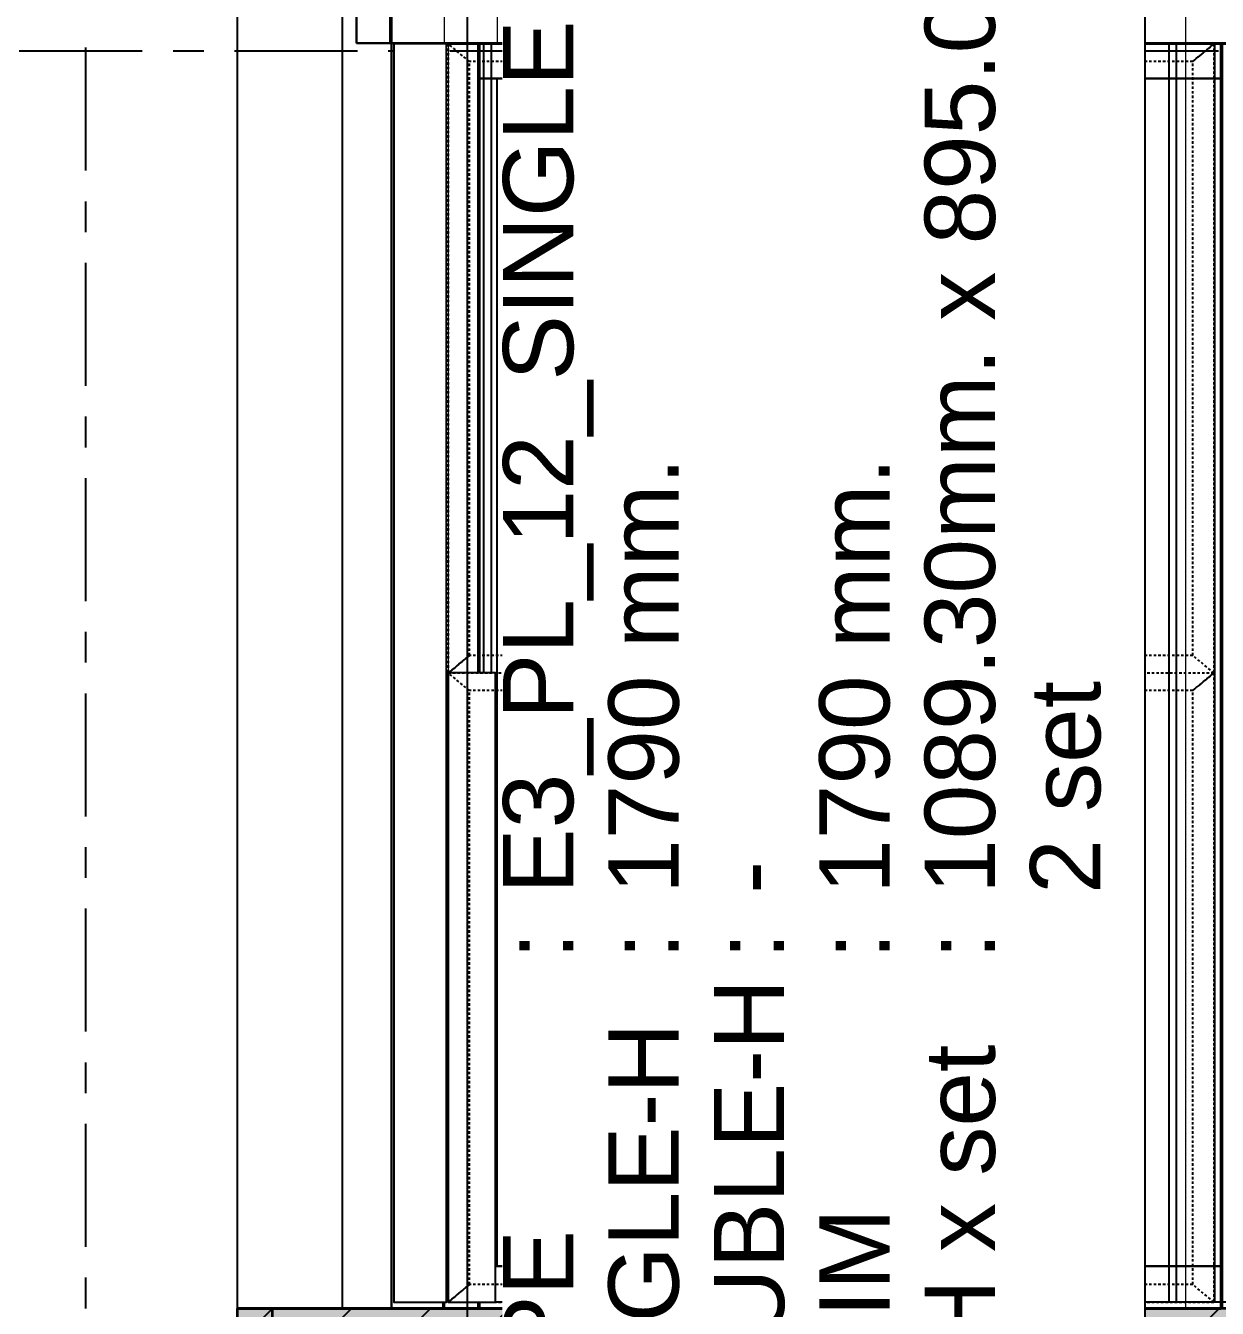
# Model space of a CAD drawing. Header units: millimetres. Extents: x -1379 to 1385823, y -4884429 to 548763.
# Drawn here: x 502259 to 503955, y -2335150 to -2333325 of the extents above; entities that cross this region are included whole.
import ezdxf
from ezdxf.enums import TextEntityAlignment as Align

# ---------------------------------------------------------------- set-up
doc = ezdxf.new("R2010")
doc.units = ezdxf.units.MM
doc.set_wipeout_variables(frame=1)
for name, pattern in [('CENTER', [50.8, 31.75, -6.35, 6.35, -6.35]), ('TA_GL_000.70000', [1.925, 0.7, -0.175, 0.175, -0.175, 0.7]), ('TA_HL_001.00000', [6.5, 3.55, -2.95])]:
    doc.linetypes.add(name, pattern=pattern)
for name, color, linetype in [('000 - 0_SYM_DWG_GRIDLINE_MAIN_COLOR_251', 7, 'Continuous'), ('000 - 0_SYM_DWG_SLOPE-SYM_TEXT_COLOR_3', 7, 'Continuous'), ('000 - CONCRETE_COL_HATCH_', 7, 'Continuous'), ('000 - EXISTING_PRECAST_CUT_COLOR_3', 7, 'Continuous'), ('000 - GRID', 7, 'CENTER'), ('010 - ASPG_EXTR_MAIN_COLOR_2', 7, 'Continuous'), ('010 - ASPG_EXTR_WIPEOUT_', 7, 'Continuous'), ('010 - ASPG_FRAMING_MAIN_COLOR_1', 7, 'Continuous'), ('010 - ASPG_FRAMING_SUB_COLOR_2', 7, 'Continuous'), ('010 - ASPG_FRAMING_WIPEOUT_', 7, 'Continuous')]:
    doc.layers.add(name, color=color, linetype=linetype)
for name, color, linetype, plot in [('000 - CONCRETE_EX_LOUVERS_DEF_SUB', 7, 'Continuous', False), ('000 - ESTIMATE_ASPG_MAIN_COLOR_6', 7, 'Continuous', False), ('000 - ESTIMATE_ASPG_TEXT_COLOR_1', 7, 'Continuous', False), ('000 - ESTIMATE_ASPG_WIPEOUT_', 7, 'Continuous', False)]:
    doc.layers.add(name, color=color, linetype=linetype, plot=plot)
doc.layers.add('A-GLAZ-CURT', color=7, linetype='Continuous', lineweight=35)
doc.styles.add('_Arial', font='arial.ttf')
doc.styles.add('ARIAL', font='arial.ttf')
doc.styles.add('TA', font='', dxfattribs={"height": 4.5})
doc.styles.get('TA').set_extended_font_data('Cordia New')

# ---------------------------------------------------------------- blocks, each defined once
blk = doc.blocks.new('*U1686')
at = {"color": 7}
blk.add_wipeout([(50, 0), (1149.3, 0), (1149.3, 1790), (50, 1790)], dxfattribs=at).dxf.layer = '010 - ASPG_EXTR_WIPEOUT_'
at = {"layer": '010 - ASPG_EXTR_MAIN_COLOR_2', "color": 7}
for points in [[(113.5, 0), (123.8, 0), (123.8, 1790), (113.5, 1790)], [(178.5, 0), (188.8, 0), (188.8, 1790), (178.5, 1790)], [(243.5, 0), (253.8, 0), (253.8, 1790), (243.5, 1790)], [(308.5, 0), (318.8, 0), (318.8, 1790), (308.5, 1790)], [(373.5, 0), (383.8, 0), (383.8, 1790), (373.5, 1790)], [(438.5, 0), (448.8, 0), (448.8, 1790), (438.5, 1790)], [(503.5, 0), (513.8, 0), (513.8, 1790), (503.5, 1790)], [(568.5, 0), (578.8, 0), (578.8, 1790), (568.5, 1790)], [(633.5, 0), (643.8, 0), (643.8, 1790), (633.5, 1790)], [(698.5, 0), (708.8, 0), (708.8, 1790), (698.5, 1790)], [(763.5, 0), (773.8, 0), (773.8, 1790), (763.5, 1790)], [(828.5, 0), (838.8, 0), (838.8, 1790), (828.5, 1790)], [(893.5, 0), (903.8, 0), (903.8, 1790), (893.5, 1790)], [(958.5, 0), (968.8, 0), (968.8, 1790), (958.5, 1790)], [(1023.5, 0), (1033.8, 0), (1033.8, 1790), (1023.5, 1790)], [(1088.5, 0), (1098.8, 0), (1098.8, 1790), (1088.5, 1790)]]:
    blk.add_lwpolyline(points, close=True, dxfattribs=at)
at = {"layer": '010 - ASPG_FRAMING_SUB_COLOR_2', "color": 7}
blk.add_lwpolyline([(50, 0), (1149.3, 0), (1149.3, 1790), (50, 1790)], close=True, dxfattribs=at)
at = {"color": 7}
blk.add_wipeout([(-50, 0), (50, 0), (50, 1790), (-50, 1790)], dxfattribs=at).dxf.layer = '010 - ASPG_EXTR_WIPEOUT_'
at = {"layer": '010 - ASPG_EXTR_MAIN_COLOR_2', "color": 7}
blk.add_lwpolyline([(48.5, 0), (58.8, 0), (58.8, 1790), (48.5, 1790)], close=True, dxfattribs=at)
at = {"layer": '010 - ASPG_FRAMING_MAIN_COLOR_1', "color": 7}
for points in [[(-50, 0), (-40, 0), (-40, 1790), (-50, 1790)], [(40, 0), (50, 0), (50, 1790), (40, 1790)]]:
    blk.add_lwpolyline(points, close=True, dxfattribs=at)
at = {"layer": '010 - ASPG_FRAMING_SUB_COLOR_2', "color": 7}
blk.add_lwpolyline([(-50, 0), (50, 0), (50, 1790), (-50, 1790)], close=True, dxfattribs=at)
blk = doc.blocks.new('*U1693')
at = {"color": 7}
blk.add_wipeout([(0, 0), (895, 0), (895, 67.3), (0, 67.3)], dxfattribs=at).dxf.layer = '010 - ASPG_FRAMING_WIPEOUT_'
blk.add_wipeout([(1790, 67.8), (1790, 144.8), (0, 144.8), (0, 67.8)], dxfattribs=at).dxf.layer = '010 - ASPG_EXTR_WIPEOUT_'
at = {"layer": '010 - ASPG_EXTR_MAIN_COLOR_2', "color": 7}
blk.add_lwpolyline([(1790, 69.8), (1790, 144.8), (0, 144.8), (0, 69.8)], close=True, dxfattribs=at)
at = {"layer": '010 - ASPG_FRAMING_SUB_COLOR_2', "color": 7}
blk.add_lwpolyline([(0, 0), (895, 0), (895, 67.3), (0, 67.3)], close=True, dxfattribs=at)
blk = doc.blocks.new('*U1753')
at = {"layer": '010 - ASPG_FRAMING_MAIN_COLOR_1', "color": 7, "linetype": 'ByBlock'}
for points in [[(0, 0), (0, 1089.3), (25, 1059.3), (25, 30), (0, 0)], [(895, 1089.3), (0, 1089.3), (25, 1059.3), (870, 1059.3)], [(895, 0), (895, 1089.3), (870, 1059.3), (870, 30), (895, 0)], [(25, 30), (870, 30), (895, 0), (0, 0), (25, 30)]]:
    blk.add_lwpolyline(points, close=True, dxfattribs=at)
blk = doc.blocks.new('DPA_Curved type B 1 - Curved Type B-5848724-IV01 - ELEVATION 3')
at = {"layer": 'A-GLAZ-CURT', "color": 7}
for p, q in [((282219.6, 109825), (280769.6, 109825)), ((280769.6, 109825), (280819.6, 109825)), ((280769.6, 109825), (280769.6, 106775)), ((280769.6, 109825), (280769.6, 106775)), ((280819.6, 109825), (281494.6, 109825)), ((280819.6, 109825), (280819.6, 106775)), ((280819.6, 109825), (280819.6, 106775)), ((281494.6, 109825), (282169.6, 109825)), ((281494.6, 109825), (281494.6, 106775))]:
    blk.add_line(p, q, dxfattribs=at)
blk = doc.blocks.new('GM_Louver Grill Vertical Z1 - Z Profile-V134-IV01 - ELEVATION 3')
at = {"layer": '000 - CONCRETE_EX_LOUVERS_DEF_SUB', "color": 7, "lineweight": 9}
for p, q in [((280991.6, 111625), (280989.6, 111625)), ((280989.6, 111625), (281062.6, 111625)), ((280989.6, 109825), (280989.6, 111625)), ((280989.6, 109825), (280989.6, 111625)), ((280989.6, 109825), (280989.6, 111625)), ((281064.6, 111625), (280991.6, 111625)), ((281062.6, 111625), (281064.6, 111625)), ((281062.6, 111625), (281062.6, 109825)), ((281062.6, 109825), (281062.6, 111625)), ((281064.6, 111625), (281064.6, 109825)), ((281064.6, 109825), (281064.6, 111625)), ((281062.6, 109825), (280989.6, 109825)), ((280989.6, 109825), (280991.6, 109825)), ((280991.6, 109825), (281064.6, 109825)), ((281064.6, 109825), (281062.6, 109825))]:
    blk.add_line(p, q, dxfattribs=at)
blk = doc.blocks.new('DPA_CP_Entrance Louver Grill Vertical Z - Louver Grill Vertical Z-5242754-IV01 - ELEVATION 3')
at = {"layer": '000 - CONCRETE_EX_LOUVERS_DEF_SUB', "color": 7}
for p, q in [((281064.6, 111625), (280989.6, 111625)), ((280989.6, 111625), (281062.6, 111625)), ((280989.6, 111625), (280989.6, 109825)), ((280989.6, 111625), (280989.6, 109825)), ((281062.6, 111625), (280989.6, 111625)), ((280989.6, 111625), (281064.6, 111625)), ((280989.6, 109825), (280989.6, 111625)), ((280989.6, 109825), (280989.6, 111625)), ((281062.6, 111625), (281064.6, 111625)), ((281064.6, 111625), (281062.6, 111625)), ((281064.6, 111625), (281064.6, 109825)), ((281064.6, 109825), (281064.6, 111625)), ((281064.6, 111625), (281064.6, 109825)), ((281064.6, 109825), (281064.6, 111625)), ((281139.6, 111625), (281064.6, 111625)), ((281064.6, 111625), (281064.6, 111575)), ((281064.6, 111575), (281064.6, 111625)), ((281064.6, 111625), (281139.6, 111625)), ((281139.6, 111625), (281189.6, 111625)), ((281189.6, 111625), (281139.6, 111625)), ((281139.6, 111625), (281189.6, 111625)), ((281189.6, 111625), (281139.6, 111625)), ((281114.6, 111575), (281139.6, 111575)), ((281139.6, 111575), (281114.6, 111575)), ((281064.6, 109885), (281064.6, 109825)), ((281064.6, 109825), (281064.6, 109885)), ((281139.6, 109885), (281114.6, 109885)), ((281114.6, 109885), (281139.6, 109885)), ((281062.6, 109825), (280989.6, 109825)), ((280989.6, 109825), (281064.6, 109825)), ((281064.6, 109825), (280989.6, 109825)), ((280989.6, 109825), (281062.6, 109825)), ((281064.6, 109825), (281062.6, 109825)), ((281062.6, 109825), (281064.6, 109825)), ((281064.6, 109825), (281139.6, 109825)), ((281139.6, 109825), (281064.6, 109825)), ((281139.6, 109825), (281189.6, 109825)), ((281189.6, 109825), (281139.6, 109825)), ((281139.6, 109825), (281189.6, 109825)), ((281189.6, 109825), (281139.6, 109825))]:
    blk.add_line(p, q, dxfattribs=at)
blk = doc.blocks.new('GM_Louver Grill Vertical Z1 - Z Profile-V132-IV01 - ELEVATION 3')
at = {"layer": '000 - CONCRETE_EX_LOUVERS_DEF_SUB', "color": 7, "lineweight": 9}
for p, q in [((296874.6, 111625), (296947.6, 111625)), ((296876.6, 111625), (296874.6, 111625)), ((296874.6, 111625), (296874.6, 109825)), ((296874.6, 109825), (296874.6, 111625)), ((296949.6, 111625), (296876.6, 111625)), ((296947.6, 111625), (296949.6, 111625)), ((296949.6, 109825), (296949.6, 111625)), ((296949.6, 109825), (296949.6, 111625)), ((296949.6, 109825), (296949.6, 111625)), ((296874.6, 109825), (296876.6, 109825)), ((296947.6, 109825), (296874.6, 109825)), ((296876.6, 109825), (296949.6, 109825)), ((296949.6, 109825), (296947.6, 109825))]:
    blk.add_line(p, q, dxfattribs=at)
blk = doc.blocks.new('DPA_CP_Entrance Louver Grill Vertical Z - Louver Grill Vertical Z-V133-IV01 - ELEVATION 3')
at = {"layer": '000 - CONCRETE_EX_LOUVERS_DEF_SUB', "color": 7}
for p, q in [((296799.6, 111625), (296749.6, 111625)), ((296749.6, 111625), (296799.6, 111625)), ((296799.6, 111625), (296749.6, 111625)), ((296749.6, 111625), (296799.6, 111625)), ((296799.6, 111625), (296874.6, 111625)), ((296874.6, 111625), (296799.6, 111625)), ((296874.6, 111625), (296949.6, 111625)), ((296876.6, 111625), (296874.6, 111625)), ((296874.6, 111625), (296874.6, 109825)), ((296874.6, 109825), (296874.6, 111625)), ((296874.6, 111625), (296876.6, 111625)), ((296949.6, 111625), (296874.6, 111625)), ((296874.6, 111625), (296874.6, 109825)), ((296874.6, 109825), (296874.6, 111625)), ((296874.6, 111625), (296874.6, 111575)), ((296874.6, 111575), (296874.6, 111625)), ((296949.6, 111625), (296876.6, 111625)), ((296876.6, 111625), (296949.6, 111625)), ((296949.6, 111625), (296949.6, 109825)), ((296949.6, 111625), (296949.6, 109825)), ((296949.6, 109825), (296949.6, 111625)), ((296949.6, 109825), (296949.6, 111625)), ((296824.6, 111575), (296799.6, 111575)), ((296799.6, 111575), (296824.6, 111575)), ((296799.6, 109885), (296824.6, 109885)), ((296824.6, 109885), (296799.6, 109885)), ((296874.6, 109885), (296874.6, 109825)), ((296874.6, 109825), (296874.6, 109885)), ((296799.6, 109825), (296749.6, 109825)), ((296749.6, 109825), (296799.6, 109825)), ((296799.6, 109825), (296749.6, 109825)), ((296749.6, 109825), (296799.6, 109825)), ((296874.6, 109825), (296799.6, 109825)), ((296799.6, 109825), (296874.6, 109825)), ((296874.6, 109825), (296876.6, 109825)), ((296949.6, 109825), (296874.6, 109825)), ((296874.6, 109825), (296949.6, 109825)), ((296876.6, 109825), (296874.6, 109825)), ((296876.6, 109825), (296949.6, 109825)), ((296949.6, 109825), (296876.6, 109825))]:
    blk.add_line(p, q, dxfattribs=at)
blk = doc.blocks.new('DPA_CP_Entrance Louver Grill Vertical Z - Louver Grill Vertical Z-5242974-IV01 - ELEVATION 3')
at = {"layer": '000 - CONCRETE_EX_LOUVERS_DEF_SUB', "color": 7}
for p, q in [((281064.6, 111625), (280989.6, 111625)), ((280989.6, 111625), (281062.6, 111625)), ((280989.6, 111625), (280989.6, 109825)), ((280989.6, 111625), (280989.6, 109825)), ((281062.6, 111625), (280989.6, 111625)), ((280989.6, 111625), (281064.6, 111625)), ((280989.6, 109825), (280989.6, 111625)), ((280989.6, 109825), (280989.6, 111625)), ((281062.6, 111625), (281064.6, 111625)), ((281062.6, 111625), (281062.6, 109825)), ((281062.6, 111625), (281062.6, 109825)), ((281064.6, 111625), (281062.6, 111625)), ((281064.6, 111625), (281064.6, 109825)), ((281064.6, 109825), (281064.6, 111625)), ((281064.6, 111625), (281064.6, 109825)), ((281064.6, 109825), (281064.6, 111625)), ((281139.6, 111625), (281064.6, 111625)), ((281064.6, 111625), (281064.6, 111575)), ((281064.6, 111575), (281064.6, 111625)), ((281064.6, 111625), (281139.6, 111625)), ((281139.6, 111625), (281189.6, 111625)), ((281189.6, 111625), (281139.6, 111625)), ((281139.6, 111625), (281189.6, 111625)), ((281189.6, 111625), (281139.6, 111625)), ((281114.6, 111575), (281139.6, 111575)), ((281139.6, 111575), (281114.6, 111575)), ((281139.6, 109885), (281139.6, 111575)), ((281189.6, 109885), (281189.6, 111575)), ((281064.6, 109885), (281064.6, 109825)), ((281064.6, 109825), (281064.6, 109885)), ((281139.6, 109885), (281114.6, 109885)), ((281114.6, 109885), (281139.6, 109885)), ((281062.6, 109825), (280989.6, 109825)), ((280989.6, 109825), (281064.6, 109825)), ((281064.6, 109825), (280989.6, 109825)), ((280989.6, 109825), (281062.6, 109825)), ((281064.6, 109825), (281062.6, 109825)), ((281062.6, 109825), (281064.6, 109825)), ((281064.6, 109825), (281139.6, 109825)), ((281139.6, 109825), (281064.6, 109825)), ((281139.6, 109825), (281189.6, 109825)), ((281189.6, 109825), (281139.6, 109825)), ((281139.6, 109825), (281189.6, 109825)), ((281189.6, 109825), (281139.6, 109825))]:
    blk.add_line(p, q, dxfattribs=at)
blk = doc.blocks.new('GM_Louver Grill Vertical Z1 - Z Profile-4889443-IV01 - ELEVATION 3')
at = {"layer": '000 - CONCRETE_EX_LOUVERS_DEF_SUB', "color": 7, "lineweight": 9}
blk.add_line((282044.3, 111625), (282044.3, 114425), dxfattribs=at)
blk = doc.blocks.new('DPA_CP_Entrance Louver Grill Vertical Z - Louver Grill Vertical Z-5247632-IV01 - ELEVATION 3')
at = {"layer": '000 - CONCRETE_EX_LOUVERS_DEF_SUB', "color": 7}
for p, q in [((281064.6, 111625), (281114.6, 111625)), ((281114.6, 111625), (281064.6, 111625)), ((281064.6, 111625), (281064.6, 109825)), ((281064.6, 109825), (281064.6, 111625)), ((281114.6, 111625), (281064.6, 111625)), ((281064.6, 111625), (281112.6, 111625)), ((281064.6, 109825), (281064.6, 111625)), ((281064.6, 109825), (281064.6, 111625)), ((281064.6, 111575), (281064.6, 111625)), ((281064.6, 111625), (281064.6, 111575)), ((281064.6, 111625), (282219.6, 111625)), ((281064.6, 111625), (282219.6, 111625)), ((281112.6, 111625), (281114.6, 111625)), ((281112.6, 109825), (281112.6, 111625)), ((281112.6, 109825), (281112.6, 111625)), ((281114.6, 111625), (281114.6, 109825)), ((281114.6, 109825), (281114.6, 111625)), ((282169.6, 111625), (282219.6, 111625)), ((282219.6, 111625), (282169.6, 111625)), ((282169.6, 111625), (282171.6, 111625)), ((282219.6, 111625), (282169.6, 111625)), ((282169.6, 111625), (282169.6, 109825)), ((282169.6, 109825), (282169.6, 111625)), ((282171.6, 111625), (282219.6, 111625)), ((282171.6, 111625), (282171.6, 109825)), ((282171.6, 111625), (282171.6, 109825)), ((282219.6, 109825), (282219.6, 111625)), ((282219.6, 109825), (282219.6, 111625)), ((282219.6, 111625), (282219.6, 109825)), ((282219.6, 111625), (282219.6, 109825)), ((282219.6, 111575), (282219.6, 111625)), ((282219.6, 111625), (282219.6, 111575)), ((281114.6, 109885), (281114.6, 111575)), ((281114.6, 109885), (281114.6, 111575)), ((282169.6, 111575), (281114.6, 111575)), ((281114.6, 111575), (282169.6, 111575)), ((281139.6, 111575), (281114.6, 111575)), ((281114.6, 111575), (282169.6, 111575)), ((281114.6, 109885), (281114.6, 111575)), ((281114.6, 109885), (281114.6, 111575)), ((282169.6, 111575), (281189.6, 111575)), ((282169.6, 111575), (282169.6, 109885)), ((282169.6, 109885), (282169.6, 111575)), ((282169.6, 111575), (282169.6, 109885)), ((282169.6, 109885), (282169.6, 111575)), ((281064.6, 109825), (281064.6, 109885)), ((281064.6, 109885), (281064.6, 109825)), ((281114.6, 109885), (282169.6, 109885)), ((281114.6, 109885), (282169.6, 109885)), ((282169.6, 109885), (281114.6, 109885)), ((281114.6, 109885), (281139.6, 109885)), ((281189.6, 109885), (282169.6, 109885)), ((282219.6, 109825), (282219.6, 109885)), ((282219.6, 109885), (282219.6, 109825)), ((281064.6, 109825), (281114.6, 109825)), ((281114.6, 109825), (281064.6, 109825)), ((281112.6, 109825), (281064.6, 109825)), ((281064.6, 109825), (281114.6, 109825)), ((282219.6, 109825), (281064.6, 109825)), ((281064.6, 109825), (282219.6, 109825)), ((281114.6, 109825), (281112.6, 109825)), ((282169.6, 109825), (282219.6, 109825)), ((282219.6, 109825), (282169.6, 109825)), ((282169.6, 109825), (282219.6, 109825)), ((282171.6, 109825), (282169.6, 109825)), ((282219.6, 109825), (282171.6, 109825))]:
    blk.add_line(p, q, dxfattribs=at)
blk = doc.blocks.new('GM_Louver Grill Vertical Z1 - Z Profile-5053999-IV01 - ELEVATION 3')
at = {"layer": '000 - CONCRETE_EX_LOUVERS_DEF_SUB', "color": 7, "lineweight": 9}
blk.add_line((282042.3, 109825), (282042.3, 111625), dxfattribs=at)
blk = doc.blocks.new('DPA_CP_Entrance Louver Grill Vertical Z - Louver Grill Vertical Z-5247767-IV01 - ELEVATION 3')
at = {"layer": '000 - CONCRETE_EX_LOUVERS_DEF_SUB', "color": 7}
for p, q in [((280939.6, 114425), (280939.6, 111625)), ((280939.6, 111625), (280939.6, 114425)), ((280939.6, 111625), (280939.6, 114425)), ((280939.6, 111625), (280939.6, 114425)), ((280987.6, 111625), (280987.6, 114425)), ((280987.6, 111625), (280987.6, 114425)), ((280989.6, 114425), (280989.6, 111625)), ((280989.6, 111625), (280989.6, 114425)), ((280939.6, 111625), (280939.6, 111685)), ((280939.6, 111685), (280939.6, 111625)), ((280939.6, 111625), (280989.6, 111625)), ((280989.6, 111625), (280939.6, 111625)), ((280987.6, 111625), (280939.6, 111625)), ((280939.6, 111625), (280989.6, 111625)), ((282219.6, 111625), (280939.6, 111625)), ((280939.6, 111625), (282219.6, 111625)), ((280989.6, 111625), (280987.6, 111625))]:
    blk.add_line(p, q, dxfattribs=at)
blk = doc.blocks.new('C-1-IV01_REV00_20260614-165348_ELEVATION_3_EX')
at = {"color": 7}
blk.add_lwpolyline([(215, 109825), (365, 109825), (365, 114425), (215, 114425)], close=True, dxfattribs=at)
at = {"layer": '000 - CONCRETE_EX_LOUVERS_DEF_SUB', "color": 7}
for name, p in [('DPA_CP_Entrance Louver Grill Vertical Z - Louver Grill Vertical Z-5247767-IV01 - ELEVATION 3', (-280554.6, 0)), ('GM_Louver Grill Vertical Z1 - Z Profile-4889443-IV01 - ELEVATION 3', (-281609.3, 0)), ('GM_Louver Grill Vertical Z1 - Z Profile-4889443-IV01 - ELEVATION 3', (-281534, 0)), ('GM_Louver Grill Vertical Z1 - Z Profile-4889443-IV01 - ELEVATION 3', (-281458.6, 0)), ('GM_Louver Grill Vertical Z1 - Z Profile-4889443-IV01 - ELEVATION 3', (-281383.3, 0)), ('GM_Louver Grill Vertical Z1 - Z Profile-4889443-IV01 - ELEVATION 3', (-281308, 0)), ('GM_Louver Grill Vertical Z1 - Z Profile-4889443-IV01 - ELEVATION 3', (-281232.6, 0)), ('GM_Louver Grill Vertical Z1 - Z Profile-4889443-IV01 - ELEVATION 3', (-281157.3, 0)), ('GM_Louver Grill Vertical Z1 - Z Profile-4889443-IV01 - ELEVATION 3', (-281082, 0)), ('GM_Louver Grill Vertical Z1 - Z Profile-4889443-IV01 - ELEVATION 3', (-281006.6, 0)), ('GM_Louver Grill Vertical Z1 - Z Profile-4889443-IV01 - ELEVATION 3', (-280931.3, 0)), ('GM_Louver Grill Vertical Z1 - Z Profile-4889443-IV01 - ELEVATION 3', (-280856, 0)), ('GM_Louver Grill Vertical Z1 - Z Profile-4889443-IV01 - ELEVATION 3', (-280780.6, 0)), ('GM_Louver Grill Vertical Z1 - Z Profile-4889443-IV01 - ELEVATION 3', (-280705.3, 0)), ('GM_Louver Grill Vertical Z1 - Z Profile-4889443-IV01 - ELEVATION 3', (-280630, 0)), ('GM_Louver Grill Vertical Z1 - Z Profile-4889443-IV01 - ELEVATION 3', (-280554.6, 0)), ('GM_Louver Grill Vertical Z1 - Z Profile-4889443-IV01 - ELEVATION 3', (-280479.3, 0)), ('GM_Louver Grill Vertical Z1 - Z Profile-V134-IV01 - ELEVATION 3', (-280554.6, 0)), ('GM_Louver Grill Vertical Z1 - Z Profile-V134-IV01 - ELEVATION 3', (-280554.6, 0)), ('GM_Louver Grill Vertical Z1 - Z Profile-V134-IV01 - ELEVATION 3', (-280554.6, 0)), ('GM_Louver Grill Vertical Z1 - Z Profile-V134-IV01 - ELEVATION 3', (-280554.6, 0)), ('GM_Louver Grill Vertical Z1 - Z Profile-V134-IV01 - ELEVATION 3', (-280554.6, 0)), ('GM_Louver Grill Vertical Z1 - Z Profile-V134-IV01 - ELEVATION 3', (-280554.6, 0)), ('GM_Louver Grill Vertical Z1 - Z Profile-V134-IV01 - ELEVATION 3', (-280554.6, 0)), ('GM_Louver Grill Vertical Z1 - Z Profile-V134-IV01 - ELEVATION 3', (-280554.6, 0)), ('DPA_CP_Entrance Louver Grill Vertical Z - Louver Grill Vertical Z-5242754-IV01 - ELEVATION 3', (-280554.6, 0)), ('DPA_CP_Entrance Louver Grill Vertical Z - Louver Grill Vertical Z-5242974-IV01 - ELEVATION 3', (-280554.6, 0)), ('GM_Louver Grill Vertical Z1 - Z Profile-V134-IV01 - ELEVATION 3', (-280554.6, 0)), ('GM_Louver Grill Vertical Z1 - Z Profile-V134-IV01 - ELEVATION 3', (-280554.6, 0)), ('GM_Louver Grill Vertical Z1 - Z Profile-V134-IV01 - ELEVATION 3', (-280554.6, 0)), ('GM_Louver Grill Vertical Z1 - Z Profile-V134-IV01 - ELEVATION 3', (-280554.6, 0)), ('GM_Louver Grill Vertical Z1 - Z Profile-V134-IV01 - ELEVATION 3', (-280554.6, 0)), ('GM_Louver Grill Vertical Z1 - Z Profile-V134-IV01 - ELEVATION 3', (-280554.6, 0)), ('GM_Louver Grill Vertical Z1 - Z Profile-V134-IV01 - ELEVATION 3', (-280554.6, 0)), ('GM_Louver Grill Vertical Z1 - Z Profile-V134-IV01 - ELEVATION 3', (-280554.6, 0)), ('GM_Louver Grill Vertical Z1 - Z Profile-V134-IV01 - ELEVATION 3', (-280554.6, 0)), ('DPA_CP_Entrance Louver Grill Vertical Z - Louver Grill Vertical Z-5247632-IV01 - ELEVATION 3', (-280554.6, 0)), ('GM_Louver Grill Vertical Z1 - Z Profile-5053999-IV01 - ELEVATION 3', (-281482.3, 0)), ('GM_Louver Grill Vertical Z1 - Z Profile-5053999-IV01 - ELEVATION 3', (-281405, 0)), ('GM_Louver Grill Vertical Z1 - Z Profile-5053999-IV01 - ELEVATION 3', (-281327.7, 0)), ('GM_Louver Grill Vertical Z1 - Z Profile-5053999-IV01 - ELEVATION 3', (-281250.4, 0)), ('GM_Louver Grill Vertical Z1 - Z Profile-5053999-IV01 - ELEVATION 3', (-281173.1, 0)), ('GM_Louver Grill Vertical Z1 - Z Profile-5053999-IV01 - ELEVATION 3', (-281095.8, 0)), ('GM_Louver Grill Vertical Z1 - Z Profile-5053999-IV01 - ELEVATION 3', (-281018.5, 0)), ('GM_Louver Grill Vertical Z1 - Z Profile-5053999-IV01 - ELEVATION 3', (-280941.2, 0)), ('GM_Louver Grill Vertical Z1 - Z Profile-5053999-IV01 - ELEVATION 3', (-280863.9, 0)), ('GM_Louver Grill Vertical Z1 - Z Profile-5053999-IV01 - ELEVATION 3', (-280786.6, 0)), ('GM_Louver Grill Vertical Z1 - Z Profile-5053999-IV01 - ELEVATION 3', (-280709.2, 0)), ('GM_Louver Grill Vertical Z1 - Z Profile-5053999-IV01 - ELEVATION 3', (-280631.9, 0)), ('GM_Louver Grill Vertical Z1 - Z Profile-5053999-IV01 - ELEVATION 3', (-280554.6, 0)), ('GM_Louver Grill Vertical Z1 - Z Profile-5053999-IV01 - ELEVATION 3', (-280477.3, 0))]:
    blk.add_blockref(name, p, dxfattribs=at)
at = {"layer": '000 - CONCRETE_EX_LOUVERS_DEF_SUB', "color": 7, "extrusion": (0, 0, -1)}
for name in ['GM_Louver Grill Vertical Z1 - Z Profile-V132-IV01 - ELEVATION 3', 'GM_Louver Grill Vertical Z1 - Z Profile-V132-IV01 - ELEVATION 3', 'GM_Louver Grill Vertical Z1 - Z Profile-V132-IV01 - ELEVATION 3', 'GM_Louver Grill Vertical Z1 - Z Profile-V132-IV01 - ELEVATION 3', 'GM_Louver Grill Vertical Z1 - Z Profile-V132-IV01 - ELEVATION 3', 'GM_Louver Grill Vertical Z1 - Z Profile-V132-IV01 - ELEVATION 3', 'GM_Louver Grill Vertical Z1 - Z Profile-V132-IV01 - ELEVATION 3', 'GM_Louver Grill Vertical Z1 - Z Profile-V132-IV01 - ELEVATION 3', 'DPA_CP_Entrance Louver Grill Vertical Z - Louver Grill Vertical Z-V133-IV01 - ELEVATION 3', 'GM_Louver Grill Vertical Z1 - Z Profile-V132-IV01 - ELEVATION 3', 'GM_Louver Grill Vertical Z1 - Z Profile-V132-IV01 - ELEVATION 3', 'GM_Louver Grill Vertical Z1 - Z Profile-V132-IV01 - ELEVATION 3', 'GM_Louver Grill Vertical Z1 - Z Profile-V132-IV01 - ELEVATION 3', 'GM_Louver Grill Vertical Z1 - Z Profile-V132-IV01 - ELEVATION 3', 'GM_Louver Grill Vertical Z1 - Z Profile-V132-IV01 - ELEVATION 3', 'GM_Louver Grill Vertical Z1 - Z Profile-V132-IV01 - ELEVATION 3', 'GM_Louver Grill Vertical Z1 - Z Profile-V132-IV01 - ELEVATION 3', 'GM_Louver Grill Vertical Z1 - Z Profile-V132-IV01 - ELEVATION 3', 'GM_Louver Grill Vertical Z1 - Z Profile-V132-IV01 - ELEVATION 3', 'GM_Louver Grill Vertical Z1 - Z Profile-V132-IV01 - ELEVATION 3', 'GM_Louver Grill Vertical Z1 - Z Profile-V132-IV01 - ELEVATION 3', 'GM_Louver Grill Vertical Z1 - Z Profile-V132-IV01 - ELEVATION 3', 'GM_Louver Grill Vertical Z1 - Z Profile-V132-IV01 - ELEVATION 3', 'GM_Louver Grill Vertical Z1 - Z Profile-V132-IV01 - ELEVATION 3', 'GM_Louver Grill Vertical Z1 - Z Profile-V132-IV01 - ELEVATION 3', 'GM_Louver Grill Vertical Z1 - Z Profile-V132-IV01 - ELEVATION 3', 'GM_Louver Grill Vertical Z1 - Z Profile-V132-IV01 - ELEVATION 3', 'GM_Louver Grill Vertical Z1 - Z Profile-V132-IV01 - ELEVATION 3', 'GM_Louver Grill Vertical Z1 - Z Profile-V132-IV01 - ELEVATION 3', 'GM_Louver Grill Vertical Z1 - Z Profile-V132-IV01 - ELEVATION 3', 'GM_Louver Grill Vertical Z1 - Z Profile-V132-IV01 - ELEVATION 3', 'GM_Louver Grill Vertical Z1 - Z Profile-V132-IV01 - ELEVATION 3', 'GM_Louver Grill Vertical Z1 - Z Profile-V132-IV01 - ELEVATION 3']:
    blk.add_blockref(name, (-297384.6, 0), dxfattribs=at)
at = {"layer": 'A-GLAZ-CURT', "color": 7}
blk.add_blockref('DPA_Curved type B 1 - Curved Type B-5848724-IV01 - ELEVATION 3', (-280554.6, 0), dxfattribs=at)
blk = doc.blocks.new('*U2270')
at = {"layer": '000 - 0_SYM_DWG_GRIDLINE_MAIN_COLOR_251', "color": 7, "linetype": 'ByBlock', "ltscale": 5}
blk.add_line((10, 0), (-345.735, 0), dxfattribs=at)
at = {"color": 7, "style": 'TA', "flags": 1}
blk.add_attdef('LOCATION', (6, -6), '', height=4.5, rotation=270, dxfattribs=at)
at = {"layer": '000 - 0_SYM_DWG_SLOPE-SYM_TEXT_COLOR_3', "color": 7, "style": 'ARIAL'}
blk.add_attdef('GRID-HEAD', text='', height=4, rotation=90, dxfattribs=at).set_placement((25.6, 0), align=Align.MIDDLE_CENTER)
blk = doc.blocks.new('*U1841')
at = {"layer": '000 - 0_SYM_DWG_GRIDLINE_MAIN_COLOR_251', "color": 7, "linetype": 'ByBlock', "ltscale": 5}
blk.add_line((20, 0), (-470.6, 0), dxfattribs=at)
at = {"color": 7, "style": 'TA', "flags": 1}
blk.add_attdef('LOCATION', (6, -6), '', height=4.5, rotation=270, dxfattribs=at)
blk = doc.blocks.new('C-1-IV01_REV00_20260614-165820_ELEVATION_3_DIMS')
at = {"layer": '000 - GRID', "color": 7, "linetype": 'TA_GL_000.70000'}
for name, p, xscale, yscale, zscale, rotation in [('*U2270', (0, 100000), 50.00000000000004, 50.00000000000004, 50.00000000000004, 270), ('*U1841', (-3076, 111614), 50, 50, 50, 180)]:
    blk.add_blockref(name, p, dxfattribs=dict(at, xscale=xscale, yscale=yscale, zscale=zscale, rotation=rotation))
blk = doc.blocks.new('C-1-IV01_REV00-1_20260614-180316_ELEVAIOTN_3_PRECAST')
at = {"layer": '000 - CONCRETE_COL_HATCH_'}
h = blk.add_hatch(dxfattribs=at)
h.set_pattern_fill('AR-CONC', scale=0.05)
h.set_pattern_definition([(50, (0, 0), (227.73084, -19.92386), [23.8125, -261.9375]), (355, (0, 0), (-44.0543, 238.82106), [19.05, -209.55073]), (100.45144, (18.98, -1.66), (183.67656, 218.8972), [20.2375, -222.6128]), (46.1842, (2e-15, 63.5), (338.8488, -52.5529), [35.7188, -392.9062]), (96.63556, (28.24, 59.12), (296.7552, 309.2827), [30.3563, -333.9195]), (351.18415, (2e-15, 63.5), (296.7552, 309.2827), [28.575, -314.3247]), (21, (31.75, 47.63), (189.518, -127.8315), [23.8125, -261.9375]), (326, (31.75, 47.63), (77.25254, 230.23496), [19.05, -209.55]), (71.45144, (47.54, 36.97), (266.77052, 102.40346), [20.2375, -222.6124]), (37.5, (0, 0), (3.860754, 105.6938), [0, -207.01, 0, -212.725, 0, -210.34375]), (7.5, (0, 0), (83.52458, 125.22572), [0, -121.285, 0, -202.2475, 0, -80.16875]), (327.5, (-70.8, 3e-15), (169.488244, -7.16093), [0, -79.375, 0, -247.65, 0, -328.6125]), (317.5, (-102.55, 4e-15), (185.16148, 31.78311), [0, -103.1875, 0, -164.465, 0, -233.3625])])
h.paths.add_polyline_path([(16665.3, 103676.1), (215, 103676.1), (215, 109825), (16665.3, 109825)])
h = blk.add_hatch(dxfattribs=at)
h.set_pattern_fill('ANSI31')
h.set_pattern_definition([(45, (0, 0), (-56.1266, 56.1266), [])])
h.paths.add_polyline_path([(16665.3, 103676.1), (215, 103676.1), (215, 109825), (16665.3, 109825)])
at = {"layer": '000 - EXISTING_PRECAST_CUT_COLOR_3', "color": 7}
blk.add_lwpolyline([(16665.3, 103676.1), (215, 103676.1), (215, 109825), (16665.3, 109825)], close=True, dxfattribs=at)
blk = doc.blocks.new('A$Cd3cf6656')
at = {"color": 7}
blk.add_wipeout([(-964.7, -457.4), (1855.6, -457.4), (1855.6, 457.4), (-964.7, 457.4)], dxfattribs=at).dxf.layer = '000 - ESTIMATE_ASPG_WIPEOUT_'
at = {"layer": '000 - ESTIMATE_ASPG_MAIN_COLOR_6', "color": 7}
blk.add_lwpolyline([(-964.7, -457.4), (1855.6, -457.4), (1855.6, 507.4), (-964.7, 507.4)], close=True, dxfattribs=at)
at = {"layer": '000 - ESTIMATE_ASPG_TEXT_COLOR_1', "color": 7, "style": '_Arial'}
for s, p in [('LV TYPE', (-914.7, 356.5)), (':', (45, 356.5)), ('LV SINGLE-H', (-914.7, 206.5)), (':', (45, 206.5)), ('LV DOUBLE-H', (-914.7, 56.5)), (':', (45, 56.5)), ('VV_TRIM', (-914.7, -93.5)), (':', (45, -93.5)), ('F W x H x set', (-914.7, -243.5)), (':', (45, -243.5))]:
    blk.add_text(s, height=100, dxfattribs=at).set_placement(p)
for tag, p in [('LV_TYPE_VAL', (138.1, 356.5)), ('LV_SIN-H_VAL', (138.1, 206.5)), ('LV_DOU-H_VAL', (138.1, 56.5)), ('V-TRIM_VAL', (138.1, -93.5)), ('FRAME_VAL', (138.1, -243.5)), ('FRAME_SET', (138.1, -393.5))]:
    blk.add_attdef(tag, p, '', height=100, dxfattribs=at)
blk = doc.blocks.new('A$C7174f569')
at = {"color": 7, "rotation": 90}
blk.add_blockref('A$Cd3cf6656', (59598.4, 12841.8), dxfattribs=at).add_auto_attribs({'LV_TYPE_VAL': 'E3_PL_12_SINGLE BLANK (corner-panel)', 'LV_SIN-H_VAL': '1790 mm. ', 'LV_DOU-H_VAL': '-', 'V-TRIM_VAL': '1790 mm.', 'FRAME_VAL': '1089.30mm. x 895.00mm.', 'FRAME_SET': '2 set'})

msp = doc.modelspace()

# ---------------------------------------------------------------- block references
at = {"color": 7, "xscale": -1}
msp.add_blockref('*U1686', (504009.8, -2335141.4), dxfattribs=at)

# ---------------------------------------------------------------- next in the draw order: block references
at = {"color": 7}
for name in ['C-1-IV01_REV00_20260614-165820_ELEVATION_3_DIMS', 'C-1-IV01_REV00_20260614-165348_ELEVATION_3_EX', 'C-1-IV01_REV00-1_20260614-180316_ELEVAIOTN_3_PRECAST']:
    msp.add_blockref(name, (502344.8, -2444975.4), dxfattribs=at)

# ---------------------------------------------------------------- next in the draw order: block references
at = {"color": 7, "linetype": 'TA_HL_001.00000', "rotation": 90}
msp.add_blockref('*U1693', (502927.8, -2335141.4), dxfattribs=at)

# ---------------------------------------------------------------- next in the draw order: block references
at = {"color": 7, "linetype": 'TA_HL_001.00000', "yscale": -1, "rotation": 90}
for p in [(502860.5, -2334246.4), (502860.5, -2335141.4)]:
    msp.add_blockref('*U1753', p, dxfattribs=at)

# ---------------------------------------------------------------- next in the draw order: block references
at = {"color": 7}
msp.add_blockref('A$C7174f569', (443796.4, -2347540.5), dxfattribs=at)

doc.saveas('drawing.dxf')
